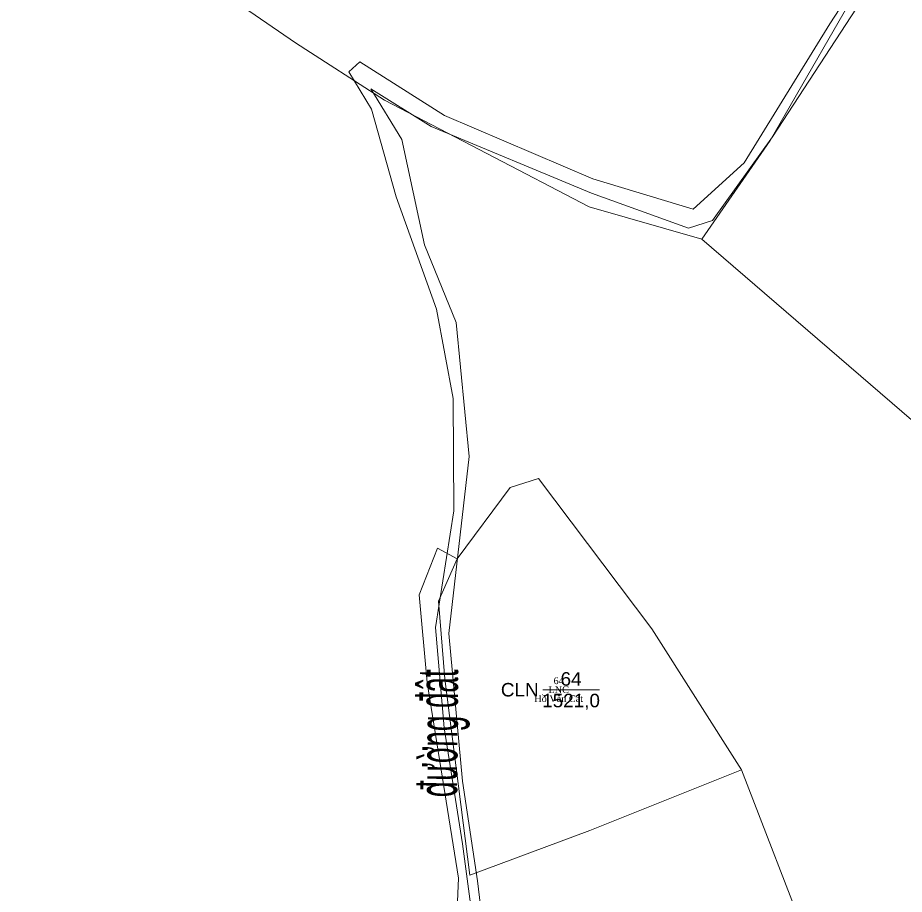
# Model space of a CAD drawing. Header units: metres. Extents: x 0 to 551036, y 0 to 1845929.
# Drawn here: x 547185.6 to 547316.7, y 1842441.3 to 1842571.1 of the extents above; entities that cross this region are included whole.
import ezdxf
from ezdxf.enums import TextEntityAlignment as Align

# ---------------------------------------------------------------- set-up
doc = ezdxf.new("R2010")
doc.units = ezdxf.units.M
doc.header["$MEASUREMENT"] = 0
doc.layers.get('Defpoints').update_dxf_attribs({"lineweight": 0})
for name, color, linetype, lineweight in [('BD HH1 KEM TMB$0$duongdat', 7, 'Continuous', 0), ('BD HH1 KEM TMB$0$ghichuthuyetminh', 7, 'Continuous', 0), ('Level 10', 7, 'Continuous', 0), ('Level 13', 7, 'Continuous', 0), ('Level 15', 7, 'Continuous', 0), ('Level 2', 7, 'Continuous', 0), ('Level 37', 7, 'Continuous', 0), ('Level 4', 7, 'Continuous', 0)]:
    doc.layers.add(name, color=color, linetype=linetype, lineweight=lineweight)
doc.styles.add('BD HH1 KEM TMB$0$chamnha_0', font='')
doc.styles.add('BD HH1 KEM TMB$0$ghichuduongdien', font='', dxfattribs={"height": 6})
doc.styles.get("Standard").update_dxf_attribs({"font": '', "height": 4})
doc.styles.add('Style-Arial', font='arial.ttf')
doc.styles.add('Style-Times New Roman', font='times.ttf')
doc.styles.get('BD HH1 KEM TMB$0$chamnha_0').set_extended_font_data('.VnArial')
doc.styles.get('BD HH1 KEM TMB$0$ghichuduongdien').set_extended_font_data('.VnArial Narrow')
doc.styles.get('Standard').set_extended_font_data('.VnArial')
doc.dimstyles.get("Standard").update_dxf_attribs({"dimtxt": 0.18, "dimasz": 0.18, "dimexe": 0.18, "dimexo": 0.0625, "dimgap": 0.09, "dimtad": 0, "dimtih": 1, "dimtoh": 1, "dimdec": 4, "dimzin": 0, "dimdsep": 46, "dimtxsty": 'Standard', "dimcen": 0.09, "dimadec": 0, "dimazin": 0, "dimtfac": 1, "dimtdec": 4, "dimtofl": 0, "dimtmove": 0, "dimatfit": 3, "dimfxl": 1, "dimtolj": 1, "dimtzin": 0, "dimarcsym": 0})

# ---------------------------------------------------------------- blocks, each defined once
blk = doc.blocks.new('*D218')
at = {"layer": 'Defpoints', "color": 0, "lineweight": 0, "transparency": 16777216}
for p in [(547332.95, 1842714.84), (547334.52, 1842712.21), (0, 0)]:
    blk.add_point(p, dxfattribs=at)
at = {"layer": 'Level 37', "color": 5, "transparency": 16777216}
for p, q in [((547332.95, 1842714.78), (547332.95, 1842712.93)), ((547332.95, 1842712.93), (547334.52, 1842712.57)), ((547334.52, 1842712.57), (547334.52, 1842712.21))]:
    blk.add_line(p, q, dxfattribs=at)
at = {"layer": 'Level 37', "color": 0, "transparency": 16777216, "insert": (547334.52, 1842711.22), "char_height": 0.18, "attachment_point": 5, "rotation": 270, "style": 'BD HH1 KEM TMB$0$chamnha_0'}
blk.add_mtext('\\A1;\\Ftxt;547332.9453', dxfattribs=at)
blk = doc.blocks.new('N_THUA_25')
at = {"layer": 'Level 13', "color": 2, "linetype": 'Continuous', "lineweight": 0}
blk.add_line((-2.37, 0), (6.04, 0), dxfattribs=at)
at = {"layer": 'Level 13', "color": 5, "linetype": 'Continuous', "lineweight": 0, "style": 'Style-Arial'}
blk.add_text('64', height=2, dxfattribs=at).set_placement((1.83, 1.6), align=Align.MIDDLE_CENTER)
at = {"layer": 'Level 2', "color": 3, "linetype": 'Continuous', "lineweight": 0, "style": 'Style-Arial'}
blk.add_text('CLN', height=2, dxfattribs=at).set_placement((-2.97, 0), align=Align.MIDDLE_RIGHT)
at = {"layer": 'Level 4', "color": 1, "linetype": 'Continuous', "lineweight": 0, "style": 'Style-Arial'}
blk.add_text('1521,0', height=2, dxfattribs=at).set_placement((1.83, -1.6), align=Align.MIDDLE_CENTER)

msp = doc.modelspace()

# ---------------------------------------------------------------- linework, layer by layer
at = {"layer": 'BD HH1 KEM TMB$0$duongdat', "flags": 128}
for points in [[(547315.23842, 1842584.83267), (547305.7242, 1842570.14251), (547293.05855, 1842549.56445), (547285.52147, 1842542.73556), (547270.65101, 1842547.22542), (547248.73476, 1842556.58153), (547236.17696, 1842564.55035), (547234.5593, 1842563.07166), (547237.91444, 1842557.53865), (547241.55716, 1842544.54226), (547247.5365, 1842527.91097), (547250.00492, 1842514.67799), (547250.07682, 1842498.04671), (547247.39271, 1842480.78092), (547248.65089, 1842465.9402), (547251.38293, 1842448.74432), (547254.01911, 1842429.15026)], [(547254.70212, 1842434.25311), (547253.57575, 1842443.25433), (547251.37094, 1842458.03053), (547249.34588, 1842479.90446), (547252.38947, 1842506.11769), (547250.44828, 1842525.92145), (547245.7391, 1842537.46065), (547242.40793, 1842553.05417), (547237.79461, 1842560.53368), (547246.75763, 1842554.94152), (547270.48326, 1842545.06384), (547284.80251, 1842539.89647), (547288.3973, 1842541.03103), (547297.25248, 1842553.43056), (547309.66649, 1842572.49766)]]:
    msp.add_lwpolyline(points, dxfattribs=at)
at = {"layer": 'Level 10', "color": 5, "linetype": 'Continuous', "lineweight": 0, "flags": 128}
for points in [[(547210.97, 1842657.44), (547200.66, 1842630.27), (547187.88, 1842603.6), (547185.91, 1842590.53), (547209.55, 1842579.16), (547226.65, 1842567.33), (547239.84, 1842558.84), (547270.13, 1842543.08), (547286.78, 1842538.3)], [(547286.78, 1842538.3), (547296.91, 1842552.9), (547311.74, 1842578.69), (547318.26, 1842589.71)], [(547286.78, 1842538.3), (547344.55, 1842488.49), (547365.75, 1842468.82), (547368.4135, 1842464.7512), (547378.7246, 1842448.9996), (547378.96, 1842448.64)], [(547250.61, 1842490.94), (547258.42, 1842501.49), (547262.65, 1842502.84), (547279.38, 1842480.58), (547292.65, 1842459.7)], [(547250.61, 1842490.94), (547247.68, 1842492.55), (547244.99, 1842485.62), (547246.17, 1842472.66), (547250.78, 1842443.65), (547250.19, 1842429.92)], [(547250.61, 1842490.94), (547247.85, 1842484.69), (547248.76, 1842473.16), (547252.49, 1842444.14), (547270.22, 1842450.71), (547292.65, 1842459.7)], [(547292.65, 1842459.7), (547302.85, 1842433.27), (547315.21, 1842409.53), (547326.22, 1842383.64), (547342.14, 1842367.32)]]:
    msp.add_lwpolyline(points, dxfattribs=at)

# ---------------------------------------------------------------- block references
at = {"layer": 'Level 2', "color": 3, "linetype": 'Continuous', "lineweight": 0}
msp.add_blockref('N_THUA_25', (547265.61501, 1842471.56927), dxfattribs=at)

# ---------------------------------------------------------------- texts
at = {"layer": 'BD HH1 KEM TMB$0$ghichuthuyetminh', "linetype": 'ByBlock', "style": 'BD HH1 KEM TMB$0$ghichuduongdien', "width": 0.6}
msp.add_text('®\xadêng ®©t', height=6, rotation=89.3951497, dxfattribs=at).set_placement((547250.53615, 1842455.65464))
at = {"layer": 'Level 15', "color": 2, "linetype": 'Continuous', "lineweight": 0, "insert": (547265.61501, 1842471.56927), "char_height": 1, "attachment_point": 5, "line_spacing_factor": 0.790495, "style": 'Style-Times New Roman'}
msp.add_mtext('64\\PLNC\\PHồ Văn Cất', dxfattribs=at)

# ---------------------------------------------------------------- dimensions: what is measured, and where the dimension line sits
at = {"layer": 'Level 37', "color": 5}
dim = msp.add_ordinate_dim(feature_location=(547332.945312, 1842714.841091), offset=(1.5731196499, -2.629533607), dtype=0, origin=(0, 0), text='\\Ftxt;<>', dimstyle='Standard', override={"dimtxsty": 'BD HH1 KEM TMB$0$chamnha_0', "dimse1": 1, "dimclre": 5, "dimlwe": 65535}, dxfattribs=at)
dim.commit()
dim.dimension.update_dxf_attribs({"geometry": '*D218', "text_midpoint": (547334.5184316499, 1842711.221557393)})

doc.saveas('drawing.dxf')
